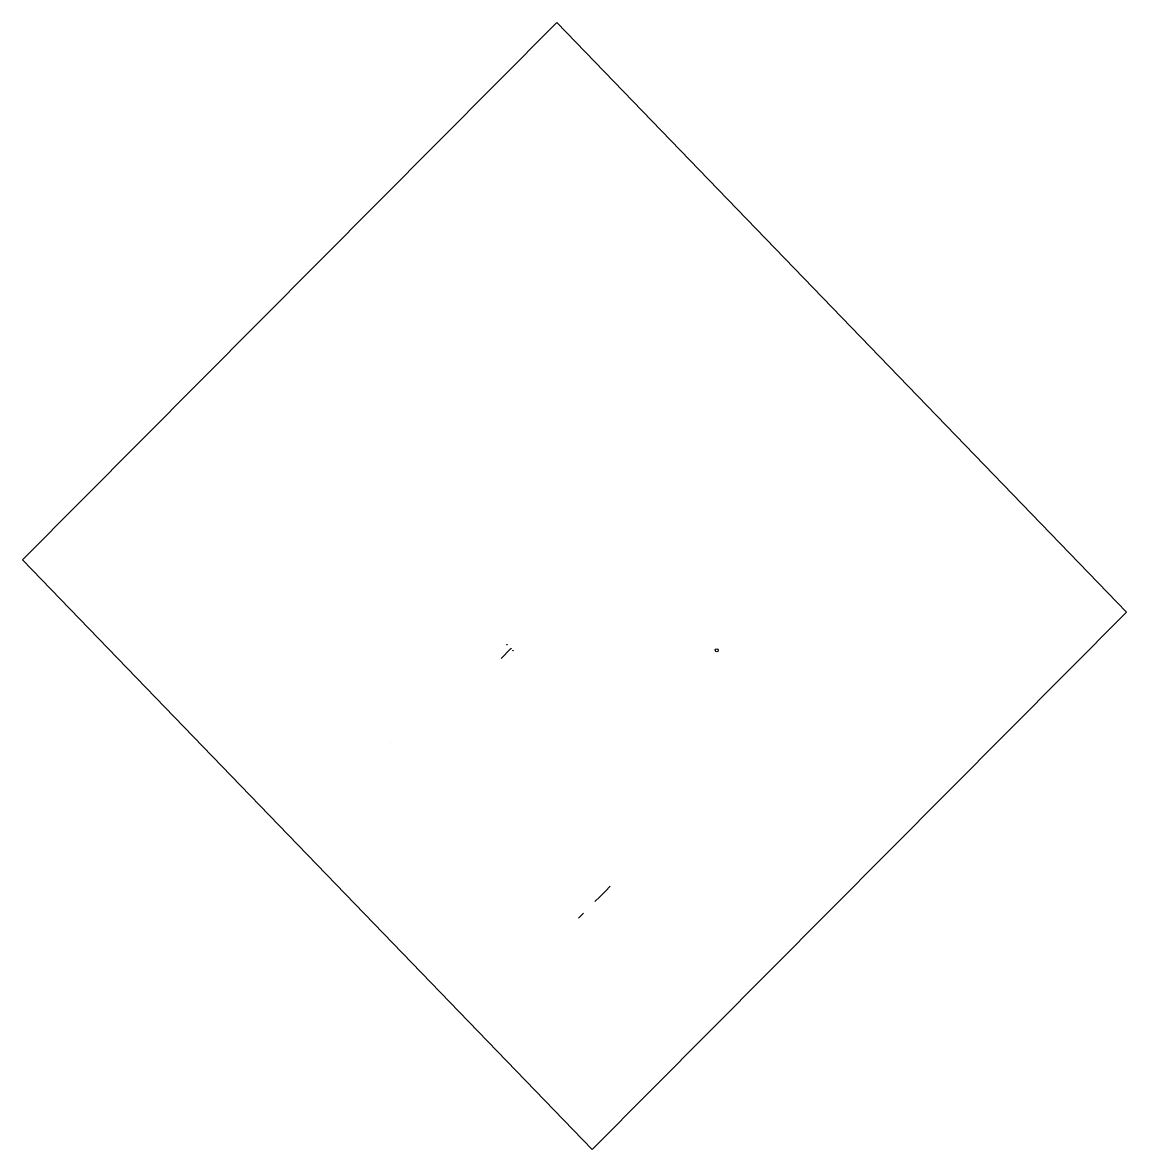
# Model space of a CAD drawing. Header units: millimetres. Extents: x -18129 to 519026667, y -362 to 3500104787.
# Drawn here: x 518661818 to 519026667, y 3499732369 to 3500104787 of the extents above.
import ezdxf

# ---------------------------------------------------------------- set-up
doc = ezdxf.new("R2010")
doc.units = ezdxf.units.MM
doc.layers.add('批注', color=6, linetype='Continuous')

msp = doc.modelspace()

# ---------------------------------------------------------------- linework, layer by layer
at = {"layer": '批注'}
for p, q in [((518819992, 3499894627), (518823130, 3499897782)), ((518783393, 3499866760), (518783393, 3499866760)), ((518852629, 3499815909), (518854463, 3499817753)), ((518854463, 3499817753), (518856084, 3499819383)), ((518851007, 3499814278), (518852629, 3499815909)), ((518845578, 3499808819), (518847199, 3499810450))]:
    msp.add_line(p, q, dxfattribs=at)
at = {"layer": '批注', "color": 7}
msp.add_lwpolyline([(518661818, 3499927197), (518838410, 3500104787), (519026667, 3499909959), (518850075, 3499732369)], close=True, dxfattribs=at)
at = {"layer": '批注'}
for centre, radius in [((518821924, 3499899193), 104), ((518823130, 3499897782), 33.3), ((518823236, 3499897889), 31.6), ((518823909, 3499897219), 54.3), ((518891269, 3499897321), 491)]:
    msp.add_circle(centre, radius, dxfattribs=at)

doc.saveas('drawing.dxf')
